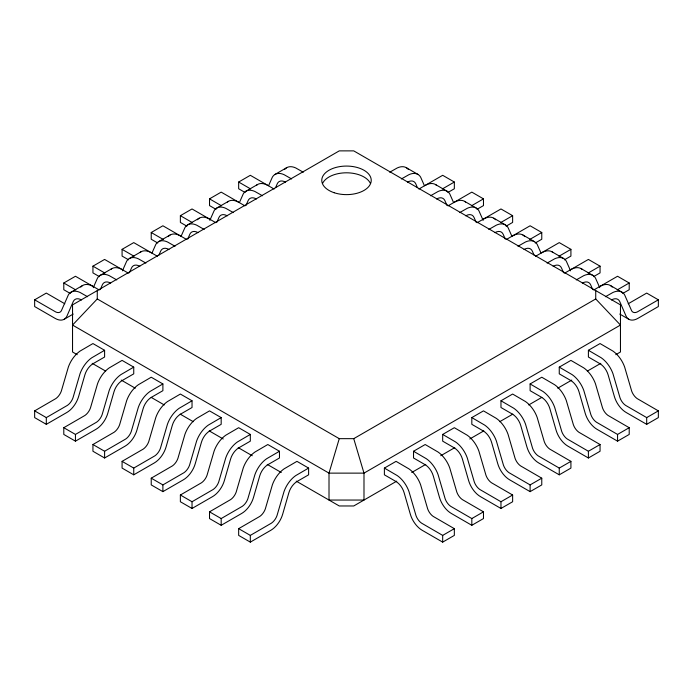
<?xml version="1.0" encoding="UTF-8"?>
<svg xmlns="http://www.w3.org/2000/svg" width="693" height="693" viewBox="0 0 693 693"><rect width="100%" height="100%" fill="white"/><g stroke="black" fill="none" stroke-linecap="round" stroke-linejoin="round"><path stroke-width="1.04" d="M339.258 438.66L329.01 473.128L329.01 500.051L363.99 500.051L363.99 473.128L353.742 438.66L339.258 438.66L97.271 298.952L97.271 290.592M93.269 287.664L97.54 278.014A20.929 12.084 60 0 1 109.199 275.632L116.745 279.911M100.277 289.596L102.347 284.832A12.682 7.32 60 0 1 110.663 283.134M122.418 270.833L126.68 261.192A20.929 12.084 60 0 1 138.349 258.801L145.894 263.08M129.426 272.773L131.488 268.009A12.682 7.32 60 0 1 139.813 266.303M151.975 253.058L155.83 244.36A20.929 12.084 60 0 1 167.489 241.978L175.034 246.258M158.983 254.989L160.637 251.178A12.682 7.32 60 0 1 168.953 249.48M181.116 236.226L184.97 227.538A20.929 12.084 60 0 1 196.639 225.147L204.184 229.435M187.716 239.12L189.778 234.355A12.682 7.32 60 0 1 198.103 232.649M209.849 220.357L214.12 210.707A20.929 12.084 60 0 1 225.779 208.324L233.324 212.604M216.857 222.288L218.919 217.524A12.682 7.32 60 0 1 227.243 215.826M239.406 202.573L243.26 193.884A20.929 12.084 60 0 1 254.929 191.493L262.474 195.781M246.006 205.466L248.068 200.701A12.682 7.32 60 0 1 256.393 198.995M268.555 185.75L272.41 177.053A20.929 12.084 60 0 1 284.069 174.671L291.614 178.95M275.563 187.682L277.209 183.87A12.682 7.32 60 0 1 285.533 182.172M97.271 298.952L72.54 325.06L329.01 473.128L363.99 473.128L620.46 325.06L595.729 298.952L595.729 290.592M81.523 299.956A12.682 7.32 60 0 0 73.198 301.663L67.004 315.956A18.07 10.43 60 0 1 55.145 318.382L34.65 306.549L34.65 299.818L46.31 293.087L64.804 303.768M70.314 293.486L63.791 289.726L63.791 282.995L75.45 276.264L99.264 290.003M99.463 276.663L92.94 272.895L92.94 266.164L104.6 259.433L128.404 273.181M128.603 259.832L122.081 256.072L122.081 249.341L133.74 242.611L157.554 256.349M157.753 243.009L151.23 239.241L151.23 232.51L162.89 225.779L186.694 239.527M186.893 226.178L180.371 222.418L180.371 215.688L192.03 208.957L215.844 222.704M216.043 209.355L209.52 205.587L209.52 198.856L221.18 192.126L244.984 205.873M245.183 192.524L238.661 188.765L238.661 182.034L250.32 175.303L274.133 189.05M70.972 292.229L82.632 285.499M100.113 275.407L111.772 268.676M129.262 258.576L140.922 251.845M158.402 241.753L170.062 235.022M187.552 224.922L199.212 218.191M216.692 208.099L228.352 201.368M245.842 191.268L257.501 184.537M274.982 174.445L286.642 167.715M64.25 319.23L73.224 314.059M389.726 172.219L397.271 167.94A20.929 12.084 -60 0 1 408.194 169.291M104.6 350.294L91.719 357.813A20.929 12.084 -60 0 0 80.05 373.666L72.964 397.895A9.815 5.665 -60 0 1 67.49 405.327L46.31 417.602L34.65 410.871L34.65 417.602L46.31 424.333L66.805 412.508A18.07 10.43 -60 0 0 78.664 396.379L84.858 374.93A12.682 7.32 -60 0 1 93.183 363.617L104.6 357.025L104.6 350.294L92.94 343.563L80.059 351.082A20.929 12.084 -60 0 0 68.39 366.935L61.305 391.164A9.815 5.665 -60 0 1 55.83 398.596L34.65 410.871M401.386 178.95L408.931 174.671A20.929 12.084 -60 0 1 420.59 177.053L424.445 185.75M418.867 189.05L442.68 175.303L454.339 182.034L454.339 188.765L447.817 192.524M133.74 367.125L120.859 374.636A20.929 12.084 -60 0 0 109.191 390.497L102.105 414.717A9.815 5.665 -60 0 1 96.63 422.158L75.45 434.433L63.791 427.702L63.791 434.433L75.45 441.164L95.946 429.331A18.07 10.43 -60 0 0 107.813 413.21L113.998 391.762A12.682 7.32 -60 0 1 122.323 380.448L133.74 373.856L133.74 367.125L122.081 360.395L109.199 367.905A20.929 12.084 -60 0 0 97.54 383.766L90.445 407.986A9.815 5.665 -60 0 1 84.979 415.428L63.791 427.702M430.526 195.781L438.071 191.493A20.929 12.084 -60 0 1 449.74 193.884L453.594 202.573M442.307 188.972L454.339 182.034M448.016 205.873L471.82 192.126L483.48 198.856L483.48 205.587L476.957 209.355M162.89 383.948L150.009 391.467A20.929 12.084 -60 0 0 138.34 407.319L131.246 431.548A9.815 5.665 -60 0 1 125.779 438.981L104.6 451.256L92.94 444.525L92.94 451.256L104.6 457.986L125.095 446.153A18.07 10.43 -60 0 0 136.954 430.032L143.148 408.584A12.682 7.32 -60 0 1 151.472 397.271L162.89 390.679L162.89 383.948L151.23 377.217L138.349 384.736A20.929 12.084 -60 0 0 126.68 400.589L119.594 424.818A9.815 5.665 -60 0 1 114.12 432.25L92.94 444.525M459.676 212.604L467.221 208.324A20.929 12.084 -60 0 1 478.88 210.707L483.151 220.357M471.457 205.804L483.48 198.856M477.156 222.704L500.97 208.957L512.629 215.688L512.629 222.418L506.107 226.178M192.03 400.779L179.149 408.29A20.929 12.084 -60 0 0 167.481 424.142L160.395 448.371A9.815 5.665 -60 0 1 154.92 455.812L133.74 468.087L122.081 461.356L122.081 468.087L133.74 474.818L154.236 462.985A18.07 10.43 -60 0 0 166.103 446.855L172.288 425.415A12.682 7.32 -60 0 1 180.613 414.102L192.03 407.51L192.03 400.779L180.371 394.048L167.489 401.559A20.929 12.084 -60 0 0 155.83 417.411L148.735 441.64A9.815 5.665 -60 0 1 143.269 449.081L122.081 461.356M488.816 229.435L496.361 225.147A20.929 12.084 -60 0 1 508.03 227.538L511.884 236.226M500.597 222.626L512.629 215.688M506.306 239.527L530.11 225.779L541.77 232.51L541.77 239.241L535.247 243.009M221.18 417.602L208.29 425.121A20.929 12.084 -60 0 0 196.63 440.973L189.536 465.202A9.815 5.665 -60 0 1 184.069 472.635L162.89 484.909L151.23 478.179L151.23 484.909L162.89 491.64L183.385 479.807A18.07 10.43 -60 0 0 195.244 463.686L201.438 442.238A12.682 7.32 -60 0 1 209.762 430.925L221.18 424.333L221.18 417.602L209.52 410.871L196.639 418.39A20.929 12.084 -60 0 0 184.97 434.242L177.884 458.471A9.815 5.665 -60 0 1 172.41 465.904L151.23 478.179M517.966 246.258L525.511 241.978A20.929 12.084 -60 0 1 537.17 244.36L541.025 253.058M529.747 239.457L541.77 232.51M535.446 256.349L559.26 242.611L570.919 249.341L570.919 256.072L564.397 259.832M250.32 434.433L237.439 441.943A20.929 12.084 -60 0 0 225.771 457.796L218.685 482.025A9.815 5.665 -60 0 1 213.21 489.466L192.03 501.741L180.371 495.01L180.371 501.741L192.03 508.471L212.526 496.638A18.07 10.43 -60 0 0 224.393 480.509L230.578 459.069A12.682 7.32 -60 0 1 238.903 447.756L250.32 441.164L250.32 434.433L238.661 427.702L225.779 435.213A20.929 12.084 -60 0 0 214.12 451.065L207.025 475.294A9.815 5.665 -60 0 1 201.559 482.735L180.371 495.01M547.106 263.08L554.651 258.801A20.929 12.084 -60 0 1 566.32 261.192L570.582 270.833M558.887 256.28L570.919 249.341M564.596 273.181L588.4 259.433L600.06 266.164L600.06 272.895L593.537 276.663M279.47 451.256L266.58 458.775A20.929 12.084 -60 0 0 254.92 474.627L247.825 498.856A9.815 5.665 -60 0 1 242.359 506.288L221.18 518.563L209.52 511.832L209.52 518.563L221.18 525.294L241.666 513.461A18.07 10.43 -60 0 0 253.534 497.34L259.728 475.892A12.682 7.32 -60 0 1 268.052 464.579L279.47 457.986L279.47 451.256L267.81 444.525L254.929 452.044A20.929 12.084 -60 0 0 243.26 467.896L236.174 492.125A9.815 5.665 -60 0 1 230.7 499.558L209.52 511.832M576.255 279.911L583.801 275.632A20.929 12.084 -60 0 1 595.46 278.014L599.731 287.664M588.036 273.111L600.06 266.164M593.736 290.003L617.55 276.264L629.209 282.995L629.209 289.726L622.686 293.486M353.742 438.66L595.729 298.952M308.61 468.087L295.729 475.597A20.929 12.084 -60 0 0 284.061 491.45L276.975 515.679A9.815 5.665 -60 0 1 271.5 523.111L250.32 535.394L238.661 528.664L238.661 535.394L250.32 542.125L270.816 530.292A18.07 10.43 -60 0 0 282.683 514.163L288.868 492.723A12.682 7.32 -60 0 1 297.193 481.41L308.61 474.818L308.61 468.087L296.95 461.356L284.069 468.866A20.929 12.084 -60 0 0 272.41 484.719L265.315 508.948A9.815 5.665 -60 0 1 259.849 516.38L238.661 528.664M605.396 296.734L612.941 292.455A20.929 12.084 -60 0 1 624.61 294.837L631.695 310.88A9.815 5.665 -60 0 0 637.17 311.997L658.35 299.818L658.35 306.549L637.855 318.382A18.07 10.43 -60 0 1 625.996 315.956L619.802 301.663A12.682 7.32 -60 0 0 611.477 299.956M617.177 289.934L629.209 282.995M628.196 303.768L646.69 293.087L658.35 299.818M384.39 468.087L396.049 461.356L408.931 468.866A20.929 12.084 60 0 1 420.59 484.719L427.685 508.948A9.815 5.665 60 0 0 433.151 516.38L454.339 528.664L454.339 535.394L442.68 542.125L422.184 530.292A18.07 10.43 60 0 1 410.317 514.163L404.132 492.723A12.682 7.32 60 0 0 395.807 481.41L384.39 474.818L384.39 468.087L397.271 475.597A20.929 12.084 60 0 1 408.939 491.45L416.025 515.679A9.815 5.665 60 0 0 421.5 523.111L442.68 535.394L454.339 528.664M413.53 451.256L425.19 444.525L438.071 452.044A20.929 12.084 60 0 1 449.74 467.896L456.826 492.125A9.815 5.665 60 0 0 462.3 499.558L483.48 511.832L483.48 518.563L471.82 525.294L451.334 513.461A18.07 10.43 60 0 1 439.466 497.34L433.272 475.892A12.682 7.32 60 0 0 424.948 464.579L413.53 457.986L413.53 451.256L426.42 458.775A20.929 12.084 60 0 1 438.08 474.627L445.175 498.856A9.815 5.665 60 0 0 450.641 506.288L471.82 518.563L483.48 511.832M442.68 434.433L454.339 427.702L467.221 435.213A20.929 12.084 60 0 1 478.88 451.065L485.975 475.294A9.815 5.665 60 0 0 491.441 482.735L512.629 495.01L512.629 501.741L500.97 508.471L480.474 496.638A18.07 10.43 60 0 1 468.607 480.509L462.422 459.069A12.682 7.32 60 0 0 454.097 447.756L442.68 441.164L442.68 434.433L455.561 441.943A20.929 12.084 60 0 1 467.229 457.796L474.315 482.025A9.815 5.665 60 0 0 479.79 489.466L500.97 501.741L512.629 495.01M471.82 417.602L483.48 410.871L496.361 418.39A20.929 12.084 60 0 1 508.03 434.242L515.116 458.471A9.815 5.665 60 0 0 520.59 465.904L541.77 478.179L541.77 484.909L530.11 491.64L509.615 479.807A18.07 10.43 60 0 1 497.756 463.686L491.562 442.238A12.682 7.32 60 0 0 483.238 430.925L471.82 424.333L471.82 417.602L484.71 425.121A20.929 12.084 60 0 1 496.37 440.973L503.465 465.202A9.815 5.665 60 0 0 508.931 472.635L530.11 484.909L541.77 478.179M500.97 400.779L512.629 394.048L525.511 401.559A20.929 12.084 60 0 1 537.17 417.411L544.265 441.64A9.815 5.665 60 0 0 549.731 449.081L570.919 461.356L570.919 468.087L559.26 474.818L538.764 462.985A18.07 10.43 60 0 1 526.897 446.855L520.712 425.415A12.682 7.32 60 0 0 512.387 414.102L500.97 407.51L500.97 400.779L513.851 408.29A20.929 12.084 60 0 1 525.519 424.142L532.605 448.371A9.815 5.665 60 0 0 538.08 455.812L559.26 468.087L570.919 461.356M530.11 383.948L541.77 377.217L554.651 384.736A20.929 12.084 60 0 1 566.32 400.589L573.406 424.818A9.815 5.665 60 0 0 578.88 432.25L600.06 444.525L600.06 451.256L588.4 457.986L567.905 446.153A18.07 10.43 60 0 1 556.046 430.032L549.852 408.584A12.682 7.32 60 0 0 541.528 397.271L530.11 390.679L530.11 383.948L542.991 391.467A20.929 12.084 60 0 1 554.66 407.319L561.754 431.548A9.815 5.665 60 0 0 567.22 438.981L588.4 451.256L600.06 444.525M559.26 367.125L570.919 360.395L583.801 367.905A20.929 12.084 60 0 1 595.46 383.766L602.555 407.986A9.815 5.665 60 0 0 608.021 415.428L629.209 427.702L629.209 434.433L617.55 441.164L597.054 429.331A18.07 10.43 60 0 1 585.187 413.21L579.001 391.762A12.682 7.32 60 0 0 570.677 380.448L559.26 373.856L559.26 367.125L572.141 374.636A20.929 12.084 60 0 1 583.809 390.497L590.895 414.717A9.815 5.665 60 0 0 596.37 422.158L617.55 434.433L629.209 427.702M588.4 350.294L600.06 343.563L612.941 351.082A20.929 12.084 60 0 1 624.61 366.935L631.695 391.164A9.815 5.665 60 0 0 637.17 398.596L658.35 410.871L658.35 417.602L646.69 424.333L626.195 412.508A18.07 10.43 60 0 1 614.336 396.379L608.142 374.93A12.682 7.32 60 0 0 599.817 363.617L588.4 357.025L588.4 350.294L601.281 357.813A20.929 12.084 60 0 1 612.95 373.666L620.036 397.895A9.815 5.665 60 0 0 625.51 405.327L646.69 417.602L658.35 410.871M396.751 481.141L353.742 505.968L339.258 505.968L296.249 481.141M411.729 472.496L425.762 464.388M440.739 455.743L454.781 447.635M469.759 438.99L483.801 430.881M499.714 421.699L512.82 414.128M528.733 404.946L541.831 397.375M557.744 388.193L571.786 380.085M587.326 371.11L600.805 363.331M615.782 354.686L620.46 351.983L620.46 304.868L353.742 150.875L339.258 150.875L72.54 304.868L72.54 351.983L77.218 354.686M425.095 185.455L426.42 184.762A20.929 12.084 -60 0 1 436.477 185.239M454.244 202.278L455.561 201.594A20.929 12.084 -60 0 1 465.618 202.07M483.385 219.109L484.71 218.416A20.929 12.084 -60 0 1 495.634 219.768M512.525 235.932L513.851 235.248A20.929 12.084 -60 0 1 524.774 236.599M541.675 252.763L542.991 252.07A20.929 12.084 -60 0 1 553.057 252.547M570.815 269.586L572.141 268.901A20.929 12.084 -60 0 1 582.198 269.378M599.965 286.408L601.281 285.724A20.929 12.084 -60 0 1 612.214 287.075M267.905 185.455L266.58 184.762A20.929 12.084 60 0 0 256.523 185.239M238.756 202.278L237.439 201.594A20.929 12.084 60 0 0 227.382 202.07M209.615 219.109L208.29 218.416A20.929 12.084 60 0 0 197.366 219.768M180.475 235.932L179.149 235.248A20.929 12.084 60 0 0 168.226 236.599M151.325 252.763L150.009 252.07A20.929 12.084 60 0 0 139.943 252.547M122.185 269.586L120.859 268.901A20.929 12.084 60 0 0 110.802 269.378M93.035 286.408L91.719 285.724A20.929 12.084 60 0 0 80.786 287.075M406.358 167.715L418.018 174.445M435.499 184.537L447.158 191.268M464.648 201.368L476.308 208.099M493.788 218.191L505.448 224.922M522.938 235.022L534.598 241.753M552.078 251.845L563.738 258.576M581.228 268.676L592.887 275.407M610.368 285.499L622.028 292.229M619.776 314.059L628.75 319.23M303.274 172.219L295.729 167.94A20.929 12.084 60 0 0 284.806 169.291M238.661 182.034L250.693 188.972M209.52 198.856L221.543 205.804M180.371 215.688L192.403 222.626M151.23 232.51L163.253 239.457M122.081 249.341L134.113 256.28M92.94 266.164L104.964 273.111M63.791 282.995L75.823 289.934M87.604 296.734L80.059 292.455A20.929 12.084 60 0 0 68.39 294.837L61.305 310.88A9.815 5.665 60 0 1 55.83 311.997L34.65 299.818M92.195 363.331L105.674 371.11M121.214 380.085L135.256 388.193M151.169 397.375L164.267 404.946M180.18 414.128L193.286 421.699M209.199 430.881L223.241 438.99M238.219 447.635L252.261 455.743M267.238 464.388L281.271 472.496M592.723 289.596L590.653 284.832A12.682 7.32 -60 0 0 582.337 283.134M563.574 272.773L561.512 268.009A12.682 7.32 -60 0 0 553.187 266.303M534.017 254.989L532.363 251.178A12.682 7.32 -60 0 0 524.047 249.48M505.284 239.12L503.222 234.355A12.682 7.32 -60 0 0 494.897 232.649M476.143 222.288L474.081 217.524A12.682 7.32 -60 0 0 465.757 215.826M446.994 205.466L444.932 200.701A12.682 7.32 -60 0 0 436.607 198.995M417.437 187.682L415.791 183.87A12.682 7.32 -60 0 0 407.467 182.172M646.69 417.602L646.69 424.333M617.55 434.433L617.55 441.164M588.4 451.256L588.4 457.986M559.26 468.087L559.26 474.818M530.11 484.909L530.11 491.64M500.97 501.741L500.97 508.471M471.82 518.563L471.82 525.294M442.68 535.394L442.68 542.125M250.32 535.394L250.32 542.125M221.18 518.563L221.18 525.294M192.03 501.741L192.03 508.471M162.89 484.909L162.89 491.64M133.74 468.087L133.74 474.818M104.6 451.256L104.6 457.986M75.45 434.433L75.45 441.164M46.31 417.602L46.31 424.333M322.609 183.385A24.731 14.276 0 0 1 346.5 172.8A24.731 14.276 0 0 1 370.391 183.385M334.139 192.715A24.731 14.276 0 0 0 371.231 180.345A24.731 14.276 0 0 0 334.139 167.983A24.731 14.276 0 0 0 334.139 192.715"/></g></svg>
